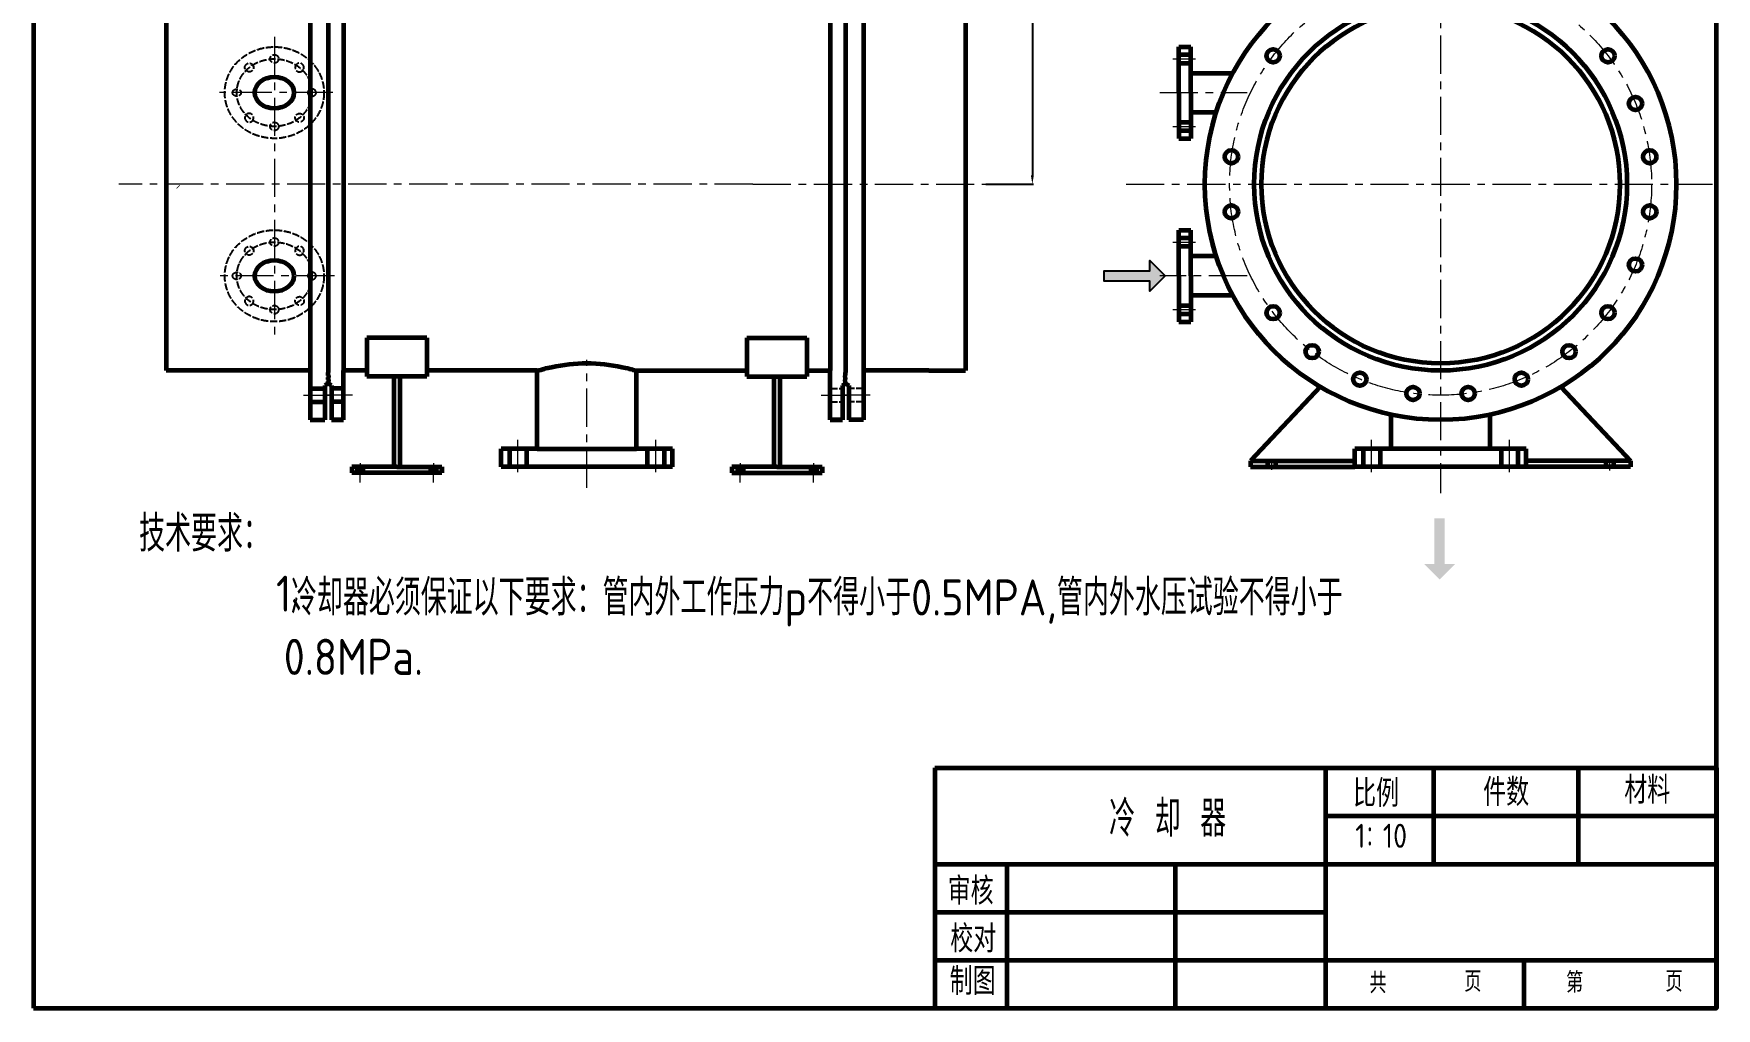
# Paper-space layout '冷却器总图' of a CAD drawing. Header units: millimetres. Extents: x 32 to 2831, y 35 to 4054.
# Drawn here: x 32 to 2831, y 35 to 1656 of the extents above; entities that cross this region are included whole.
import ezdxf

# ---------------------------------------------------------------- set-up
doc = ezdxf.new("R2010")
doc.units = ezdxf.units.MM
doc.header["$PDMODE"] = 35
doc.header["$PDSIZE"] = -0.5
doc.linetypes.add('ACAD_ISO02W100', pattern=[15, 12, -3])
doc.linetypes.add('CENTERX2', pattern=[101.6, 63.5, -12.7, 12.7, -12.7])
for name, color, linetype, lineweight in [('fuzhuxian2', 20, 'Continuous', 25), ('中心线．点画线', 6, 'CENTERX2', 20), ('粗实线', 250, 'Continuous', 60), ('细实线０.18', 5, 'Continuous', 18), ('虚小', 233, 'ACAD_ISO02W100', 25)]:
    doc.layers.add(name, color=color, linetype=linetype, lineweight=lineweight)
doc.styles.get("Standard").update_dxf_attribs({"font": 'txt', "bigfont": 'gbcbig.shx'})
doc.styles.add('国标文字-5', font='gbenor.shx', dxfattribs={"height": 5, "bigfont": 'gbcbig.shx'})
doc.styles.add('汉字', font='SIMFANG.TTF', dxfattribs={"width": 0.7})
doc.dimstyles.new('圆引出', dxfattribs={"dimtxt": 28, "dimasz": 15, "dimexe": 2, "dimexo": 0, "dimgap": 1, "dimtad": 1, "dimtoh": 1, "dimdec": 0, "dimtxsty": 'Standard', "dimcen": 2.5, "dimadec": 0, "dimazin": 0, "dimtfac": 1, "dimtdec": 0, "dimtofl": 0, "dimtmove": 0, "dimatfit": 2, "dimfxl": 1, "dimarcsym": 0})

# ---------------------------------------------------------------- blocks, each defined once
blk = doc.blocks.new('*U50')
h = blk.add_hatch(color=0)
h.set_gradient(color1=(0, 0, 255), rotation=180, tint=1)
h.paths.add_polyline_path([(0, 0), (-6.35, -6.35), (-6.35, -2.159), (-25.4, -2.159), (-25.4, 2.159), (-6.35, 2.159), (-6.35, 6.35)])
at = {"color": 0, "linetype": 'Continuous'}
blk.add_lwpolyline([(0, 0), (-6.35, -6.35), (-6.35, -2.159), (-25.4, -2.159), (-25.4, 2.159), (-6.35, 2.159), (-6.35, 6.35)], close=True, dxfattribs=at)
blk = doc.blocks.new('*D71')
at = {"layer": 'Defpoints', "color": 0}
for p in [(1695.7, 2345.7), (1616.2, 1405.7), (1693.6, 1405.7)]:
    blk.add_point(p, dxfattribs=at)
at = {"layer": '细实线０.18', "color": 0, "lineweight": -2}
for p, q in [((1695.7, 2345.7), (1691.6, 2345.7)), ((1693.6, 2330.7), (1693.6, 1420.7)), ((1616.2, 1405.7), (1695.6, 1405.7))]:
    blk.add_line(p, q, dxfattribs=at)
at = {"layer": '细实线０.18', "color": 0}
for points in [[(1691.1, 2330.7), (1696.1, 2330.7), (1693.6, 2345.7)], [(1691.1, 1420.7), (1696.1, 1420.7), (1693.6, 1405.7)]]:
    blk.add_solid(points, dxfattribs=at)
at = {"layer": '细实线０.18', "color": 0, "insert": (1678.6, 1861.4), "char_height": 28, "attachment_point": 5, "rotation": 90}
blk.add_mtext('940', dxfattribs=at)

psp = doc.layouts.new('冷却器总图')

# ---------------------------------------------------------------- hatches: boundary and pattern name
at = {"layer": 'fuzhuxian2'}
h = psp.add_hatch(color=256, dxfattribs=at)
h.set_gradient(color1=(240, 15, 53), one_color=1, tint=1)
h.paths.add_polyline_path([(2371.1, 748.3), (2345.7, 773.7), (2362.4, 773.7), (2362.4, 849.9), (2379.7, 849.9), (2379.7, 773.7), (2396.5, 773.7)])

# ---------------------------------------------------------------- linework, layer by layer
at = {"layer": '中心线．点画线'}
for p, q in [((2372.7, 3786.5), (2372.7, 892)), ((432.7, 1651.2), (432.7, 1144.8)), ((1927.4, 1614.3), (1965, 1614.3)), ((529.9, 1558.1), (341.4, 1558.1)), ((1905.4, 1558.1), (2050.8, 1558.1)), ((1927.4, 1501.9), (1965, 1501.9)), ((1228.6, 1405.7), (174.1, 1405.7)), ((1228.6, 1405.7), (1616.2, 1405.7)), ((1849.6, 1405.7), (2824.8, 1405.7)), ((1927.4, 1309.5), (1965, 1309.5)), ((532.9, 1253.3), (338.4, 1253.3)), ((2050.8, 1253.3), (1905.4, 1253.3)), ((1927.4, 1197.1), (1965, 1197.1)), ((952.5, 900.6), (952.5, 1113.4)), ((952.5, 900.6), (952.5, 1113.4)), ((481.1, 1054.7), (528.5, 1054.7)), ((562.9, 1054.7), (515.5, 1054.7)), ((1342.1, 1054.7), (1389.5, 1054.7)), ((1423.9, 1054.7), (1376.5, 1054.7)), ((837.9, 926.7), (837.9, 980.4)), ((1067.1, 926.7), (1067.1, 980.4)), ((2258, 926.7), (2258, 980.4)), ((2487.3, 926.7), (2487.3, 980.4)), ((575.3, 941.8), (575.3, 925.7)), ((575.3, 909.6), (575.3, 925.7)), ((697.2, 941.8), (697.2, 925.7)), ((697.2, 909.6), (697.2, 925.7)), ((1207.8, 941.8), (1207.8, 925.7)), ((1207.8, 909.6), (1207.8, 925.7)), ((1329.6, 941.8), (1329.6, 925.7)), ((1329.6, 909.6), (1329.6, 925.7)), ((2091.4, 948.7), (2091.4, 930.5)), ((2653.9, 947.7), (2653.9, 929.5))]:
    psp.add_line(p, q, dxfattribs=at)
psp.add_circle((2372.7, 1405.7), 351, dxfattribs=at)
at = {"layer": '粗实线'}
for p, q in [((252.5, 1715.7), (252.5, 1095.7)), ((492.5, 1715.7), (492.5, 1095.7)), ((522, 1719), (522, 1092.4)), ((547.5, 1715.7), (547.5, 1095.7)), ((1357.5, 1715.7), (1357.5, 1095.7)), ((1383, 1719), (1383, 1092.4)), ((1412.5, 1715.7), (1412.5, 1095.7)), ((1582.5, 1715.7), (1582.5, 1095.7)), ((1937.3, 1634.3), (1957.3, 1634.3)), ((1937.3, 1558.1), (1937.3, 1634.3)), ((1957.3, 1558.1), (1957.3, 1634.3)), ((1937.3, 1621.3), (1957.3, 1621.3)), ((1937.3, 1607.3), (1957.3, 1607.3)), ((1957.3, 1590.6), (2027, 1590.6)), ((1937.3, 1558.1), (1937.3, 1481.9)), ((1957.3, 1558.1), (1957.3, 1481.9)), ((1957.3, 1525.6), (1999.4, 1525.6)), ((1937.3, 1508.9), (1957.3, 1508.9)), ((1937.3, 1494.9), (1957.3, 1494.9)), ((1937.3, 1481.9), (1957.3, 1481.9)), ((273.2, 1400.7), (272.5, 1401.4)), ((1937.3, 1329.5), (1957.3, 1329.5)), ((1937.3, 1253.3), (1937.3, 1329.5)), ((1937.3, 1316.5), (1957.3, 1316.5)), ((1957.3, 1253.3), (1957.3, 1329.5)), ((1937.3, 1302.5), (1957.3, 1302.5)), ((1999.4, 1285.8), (1957.3, 1285.8)), ((1937.3, 1253.3), (1937.3, 1177.1)), ((1957.3, 1253.3), (1957.3, 1177.1)), ((1937.3, 1204.1), (1957.3, 1204.1)), ((2027, 1220.8), (1957.3, 1220.8)), ((1937.3, 1190.1), (1957.3, 1190.1)), ((1937.3, 1177.1), (1957.3, 1177.1)), ((686.3, 1150.1), (586.3, 1150.1)), ((586.3, 1150.1), (586.3, 1095.7)), ((686.3, 1150.1), (686.3, 1095.7)), ((1218.7, 1150.1), (1318.7, 1150.1)), ((1218.7, 1150.1), (1218.7, 1095.7)), ((1318.7, 1150.1), (1318.7, 1095.7)), ((383.8, 1095.7), (252.5, 1095.7)), ((420.3, 1095.7), (383.8, 1095.7)), ((492.5, 1095.7), (420.3, 1095.7)), ((492.5, 1095.7), (492.5, 1013.7)), ((522, 1087.6), (522, 1092.4)), ((551.5, 1095.7), (547.5, 1095.7)), ((547.5, 1013.7), (547.5, 1095.7)), ((586.3, 1095.7), (551.5, 1095.7)), ((586.3, 1095.7), (551.5, 1095.7)), ((586.3, 1095.7), (586.3, 1085.7)), ((686.3, 1095.7), (686.3, 1085.7)), ((870, 1095.7), (686.3, 1095.7)), ((756.7, 1095.7), (686.3, 1095.7)), ((810, 1095.7), (769.1, 1095.7)), ((870, 965.7), (870, 1095.7)), ((1035, 1095.7), (1193.2, 1095.7)), ((1035, 965.7), (1035, 1095.7)), ((1193.2, 1095.7), (1218.7, 1095.7)), ((1218.7, 1095.7), (1218.7, 1085.7)), ((1318.7, 1095.7), (1318.7, 1085.7)), ((1318.7, 1095.7), (1357.5, 1095.7)), ((1357.5, 1013.7), (1357.5, 1095.7)), ((1383, 1087.6), (1383, 1092.4)), ((1412.5, 1095.7), (1412.5, 1013.7)), ((1451.2, 1095.7), (1412.5, 1095.7)), ((1521.2, 1095.7), (1441.4, 1095.7)), ((1521.2, 1095.7), (1582.5, 1095.7)), ((492.5, 1065.7), (516.5, 1065.7)), ((522, 1074.3), (516.5, 1071)), ((516.5, 1071), (516.5, 1013.7)), ((522, 1081.1), (522, 1084.2)), ((522, 1074.3), (522, 1077.7)), ((527.5, 1071), (522, 1074.3)), ((527.5, 1071), (527.5, 1013.7)), ((547.5, 1065.7), (527.5, 1065.7)), ((686.3, 1085.7), (586.3, 1085.7)), ((631.3, 1085.7), (631.3, 935.7)), ((641.3, 1085.7), (641.3, 935.7)), ((1218.7, 1085.7), (1318.7, 1085.7)), ((1263.7, 1085.7), (1263.7, 935.7)), ((1273.7, 1085.7), (1273.7, 935.7)), ((1377.5, 1071), (1383, 1074.3)), ((1377.5, 1071), (1377.5, 1013.7)), ((1383, 1081.1), (1383, 1084.2)), ((1383, 1074.3), (1383, 1077.7)), ((1383, 1074.3), (1388.5, 1071)), ((1388.5, 1071), (1388.5, 1013.7)), ((2172.6, 1068.6), (2056.5, 945.7)), ((2572.7, 1068.6), (2688.8, 945.7)), ((492.5, 1043.7), (516.5, 1043.7)), ((547.5, 1043.7), (527.5, 1043.7)), ((492.5, 1013.7), (516.5, 1013.7)), ((547.5, 1013.7), (527.5, 1013.7)), ((527.5, 1013.7), (547.5, 1013.7)), ((1357.5, 1013.7), (1377.5, 1013.7)), ((1377.5, 1013.7), (1357.5, 1013.7)), ((1412.5, 1013.7), (1388.5, 1013.7)), ((2290.2, 965.7), (2290.2, 1022.5)), ((2290.2, 965.7), (2290.2, 1022.5)), ((2455.2, 965.7), (2455.2, 1022.5)), ((2455.2, 965.7), (2455.2, 1022.5)), ((870, 965.7), (810, 965.7)), ((810, 935.7), (810, 965.7)), ((823.9, 965.7), (823.9, 935.7)), ((851.9, 965.7), (851.9, 935.7)), ((870, 965.7), (1035, 965.7)), ((1095, 965.7), (1035, 965.7)), ((1053.1, 965.7), (1053.1, 935.7)), ((1081.1, 965.7), (1081.1, 935.7)), ((1095, 935.7), (1095, 965.7)), ((2515.2, 965.7), (2230.2, 965.7)), ((2230.2, 935.7), (2230.2, 965.7)), ((2515.2, 965.7), (2230.2, 965.7)), ((2230.2, 935.7), (2230.2, 965.7)), ((2244, 965.7), (2244, 935.7)), ((2244, 965.7), (2244, 935.7)), ((2272, 965.7), (2272, 935.7)), ((2272, 965.7), (2272, 935.7)), ((2473.3, 965.7), (2473.3, 935.7)), ((2473.3, 965.7), (2473.3, 935.7)), ((2501.3, 965.7), (2501.3, 935.7)), ((2501.3, 965.7), (2501.3, 935.7)), ((2515.2, 935.7), (2515.2, 965.7)), ((2515.2, 935.7), (2515.2, 965.7)), ((636.3, 935.7), (561.3, 935.7)), ((561.3, 935.7), (561.3, 925.7)), ((711.3, 925.7), (561.3, 925.7)), ((711.3, 925.7), (561.3, 925.7)), ((570.7, 935.7), (570.7, 925.7)), ((580, 935.7), (580, 925.7)), ((636.3, 935.7), (711.3, 935.7)), ((692.5, 935.7), (692.5, 925.7)), ((701.9, 935.7), (701.9, 925.7)), ((711.3, 935.7), (711.3, 925.7)), ((1095, 935.7), (810, 935.7)), ((1268.7, 935.7), (1193.7, 935.7)), ((1193.7, 935.7), (1193.7, 925.7)), ((1193.7, 925.7), (1343.7, 925.7)), ((1193.7, 925.7), (1343.7, 925.7)), ((1203.1, 935.7), (1203.1, 925.7)), ((1212.4, 935.7), (1212.4, 925.7)), ((1268.7, 935.7), (1343.7, 935.7)), ((1325, 935.7), (1325, 925.7)), ((1334.3, 935.7), (1334.3, 925.7)), ((1343.7, 935.7), (1343.7, 925.7)), ((2056.5, 945.7), (2230.2, 945.7)), ((2056.5, 945.7), (2056.5, 935.7)), ((2056.5, 935.7), (2230.2, 935.7)), ((2056.5, 935.7), (2230.2, 935.7)), ((2056.5, 935.7), (2230.2, 935.7)), ((2056.5, 935.7), (2230.2, 935.7)), ((2084.9, 945.7), (2084.9, 935.7)), ((2097.9, 945.7), (2097.9, 935.7)), ((2515.2, 935.7), (2230.2, 935.7)), ((2515.2, 935.7), (2230.2, 935.7)), ((2515.2, 935.7), (2230.2, 935.7)), ((2515.2, 935.7), (2230.2, 935.7)), ((2515.2, 935.7), (2230.2, 935.7)), ((2688.8, 945.7), (2515.2, 945.7)), ((2688.8, 935.7), (2515.2, 935.7)), ((2688.8, 935.7), (2515.2, 935.7)), ((2688.8, 935.7), (2515.2, 935.7)), ((2688.8, 935.7), (2515.2, 935.7)), ((2647.4, 945.7), (2647.4, 935.7)), ((2660.4, 945.7), (2660.4, 935.7)), ((2688.8, 945.7), (2688.8, 935.7)), ((1531.4, 434.8), (2831.4, 434.8)), ((1531.4, 434.8), (1531.4, 34.8)), ((2181.4, 434.8), (2181.4, 34.8)), ((2361, 434.8), (2361, 274.8)), ((2601.4, 434.8), (2601.4, 274.8)), ((2831.4, 434.8), (2831.4, 34.8)), ((2181.4, 354.8), (2831.4, 354.8)), ((1531.4, 274.8), (2831.4, 274.8)), ((1651.4, 274.8), (1651.4, 34.8)), ((1931.4, 274.8), (1931.4, 34.8)), ((1531.4, 194.8), (2181.4, 194.8)), ((1531.4, 114.8), (2831.4, 114.8)), ((2511.4, 114.8), (2511.4, 34.8)), ((1531.4, 34.8), (2831.4, 34.8))]:
    psp.add_line(p, q, dxfattribs=at)
psp.add_lwpolyline([(32.3, 34.8), (2831.4, 34.8), (2831.4, 4053.8), (32.3, 4053.8)], close=True, dxfattribs=at)
for centre, radius in [((2372.7, 1405.7), 392), ((2372.7, 1405.7), 310), ((2372.7, 1405.7), 298), ((2094.2, 1619.4), 11), ((2651.1, 1619.4), 11), ((2696.9, 1540), 11), ((2024.7, 1451.5), 11), ((2720.6, 1451.5), 11), ((2024.7, 1359.9), 11), ((2720.6, 1359.9), 11), ((2696.9, 1271.4), 11), ((2094.2, 1192), 11), ((2651.1, 1192), 11), ((2159, 1127.2), 11), ((2586.3, 1127.2), 11), ((2238.3, 1081.4), 11), ((2507, 1081.4), 11), ((2326.8, 1057.7), 11), ((2418.5, 1057.7), 11)]:
    psp.add_circle(centre, radius, dxfattribs=at)
for centre, start, end in [((521.7, 1085.9), 279.9255, 80.0745), ((521.7, 1079.4), 279.9255, 80.0745), ((1383.3, 1085.9), 99.9255, 260.0745), ((1383.3, 1079.4), 99.9255, 260.0745)]:
    psp.add_arc(centre, 1.74, start, end, dxfattribs=at)
for centre in [(432.7, 1558.1), (432.7, 1253.3)]:
    psp.add_ellipse(centre, major_axis=(32.5, 0), ratio=0.805029, dxfattribs=at)
psp.add_spline([(870, 1095.7), (894.1, 1101.6), (952.5, 1108.1), (1010.9, 1101.6), (1035, 1095.7)], degree=3, dxfattribs=at)
at = {"layer": '虚小'}
for p, q in [((1357.5, 1065.7), (1377.5, 1065.7)), ((1412.5, 1065.7), (1388.5, 1065.7)), ((1357.5, 1043.7), (1377.5, 1043.7)), ((1412.5, 1043.7), (1388.5, 1043.7))]:
    psp.add_line(p, q, dxfattribs=at)
for centre in [(432.7, 1614.3), (432.7, 1501.9), (432.7, 1309.5), (432.7, 1197.1)]:
    psp.add_circle(centre, 7, dxfattribs=at)
for centre, major_axis, ratio in [((390.9, 1599.9), (1.54, 7.09), 0.996304), ((370.2, 1558.1), (-7, 0), 0.864496), ((474.6, 1516.3), (-1.54, -7.09), 0.996304), ((390.9, 1295.1), (1.54, 7.09), 0.996304), ((370.2, 1253.3), (-7, 0), 0.864496), ((474.6, 1211.5), (-1.54, -7.09), 0.996304)]:
    psp.add_ellipse(centre, major_axis=major_axis, ratio=ratio, dxfattribs=at)
at = {"layer": '虚小', "extrusion": (0, 0, -1)}
for centre, major_axis, ratio in [((474.6, 1599.9), (-1.54, 7.09), 0.996304), ((495.2, 1558.1), (7, 0), 0.864496), ((390.9, 1516.3), (1.54, -7.09), 0.996304), ((474.6, 1295.1), (-1.54, 7.09), 0.996304), ((495.2, 1253.3), (7, 0), 0.864496), ((390.9, 1211.5), (1.54, -7.09), 0.996304)]:
    psp.add_ellipse(centre, major_axis=major_axis, ratio=ratio, dxfattribs=at)
at = {"layer": '虚小'}
for points, knots in [([(515.2, 1558.1), (515.2, 1561.2), (515, 1564.4), (514.1, 1571.6), (513.1, 1575.7), (510.6, 1583.7), (509, 1587.5), (505.3, 1594.7), (503.2, 1598.1), (498.5, 1604.4), (495.9, 1607.3), (490.5, 1612.7), (487.6, 1615.2), (481.7, 1619.6), (478.6, 1621.6), (470.5, 1626.1), (465.4, 1628.3), (455.1, 1631.6), (449.8, 1632.8), (439.2, 1634.2), (433.9, 1634.4), (423.2, 1633.9), (417.9, 1633.2), (407.4, 1630.8), (402.2, 1629.1), (392.1, 1624.7), (387.2, 1622), (378.8, 1616.1), (375.2, 1613.1), (368.6, 1606.4), (365.5, 1602.6), (360, 1594.5), (357.6, 1590.1), (354.1, 1581.6), (352.8, 1577.6), (351, 1569.4), (350.4, 1565.1), (350.1, 1556.7), (350.3, 1552.4), (351.5, 1544), (352.5, 1539.9), (355, 1532), (356.7, 1528.2), (360.4, 1521), (362.6, 1517.6), (367.4, 1511.3), (370, 1508.4), (375.4, 1503), (378.3, 1500.6), (384.4, 1496.2), (387.5, 1494.2), (395.6, 1489.8), (400.7, 1487.7), (411.1, 1484.4), (416.4, 1483.3), (427.1, 1482), (432.5, 1481.8), (443.2, 1482.4), (448.6, 1483.2), (459.1, 1485.7), (464.3, 1487.5), (474.4, 1492.1), (479.3, 1494.9), (487.6, 1500.9), (491.1, 1504), (497.7, 1510.7), (500.7, 1514.5), (506, 1522.7), (508.3, 1527.1), (511.7, 1535.6), (512.9, 1539.6), (514.6, 1547.8), (515.1, 1552), (515.2, 1556.9), (515.2, 1557.5), (515.2, 1558.1)], [0, 0, 0, 0, 0.106364, 0.106364, 0.249972, 0.249972, 0.39358, 0.39358, 0.537188, 0.537188, 0.680796, 0.680796, 0.824404, 0.824404, 0.968012, 0.968012, 1.188151, 1.188151, 1.408289, 1.408289, 1.628428, 1.628428, 1.848566, 1.848566, 2.068705, 2.068705, 2.288844, 2.288844, 2.466433, 2.466433, 2.644022, 2.644022, 2.821611, 2.821611, 2.965753, 2.965753, 3.109895, 3.109895, 3.254037, 3.254037, 3.398179, 3.398179, 3.542321, 3.542321, 3.686463, 3.686463, 3.830605, 3.830605, 3.974747, 3.974747, 4.118889, 4.118889, 4.340257, 4.340257, 4.561624, 4.561624, 4.782992, 4.782992, 5.004359, 5.004359, 5.225727, 5.225727, 5.447095, 5.447095, 5.622935, 5.622935, 5.798775, 5.798775, 5.974615, 5.974615, 6.11848, 6.11848, 6.262345, 6.262345, 6.283185, 6.283185, 6.283185, 6.283185]), ([(495.2, 1558.1), (495.2, 1560.4), (495.1, 1562.6), (494.5, 1567.1), (494, 1569.3), (492.3, 1575.9), (490.5, 1580.1), (487.2, 1585.8), (486.1, 1587.6), (483.4, 1591.3), (481.7, 1593.2), (478.3, 1596.7), (476.5, 1598.4), (469.9, 1603.7), (464.7, 1606.7), (456.1, 1610.3), (452.9, 1611.4), (447, 1612.9), (444.4, 1613.4), (439.1, 1614), (436.4, 1614.2), (430.4, 1614.3), (427.1, 1614.1), (421.2, 1613.4), (418.6, 1612.9), (413.5, 1611.6), (411, 1610.9), (402.4, 1607.6), (396.5, 1604.4), (388.4, 1598), (385.9, 1595.5), (381.7, 1590.8), (380, 1588.6), (377, 1583.8), (375.7, 1581.4), (374, 1577.4), (373.4, 1576), (372.5, 1573.1), (372, 1571.7), (371.4, 1569), (371.1, 1567.7), (370.7, 1565.1), (370.5, 1563.8), (370.3, 1560.9), (370.2, 1559.3), (370.2, 1555.4), (370.4, 1553.1), (371.1, 1548.6), (371.5, 1546.4), (373.4, 1539.8), (375.2, 1535.6), (378.6, 1529.8), (379.8, 1528.1), (382.3, 1524.7), (383.7, 1523.1), (388.6, 1517.9), (392.5, 1514.7), (399.4, 1510.4), (402.2, 1508.9), (407.5, 1506.6), (410, 1505.7), (414.9, 1504.2), (417.4, 1503.6), (427, 1501.8), (434.2, 1501.6), (444.1, 1502.8), (446.9, 1503.3), (452.3, 1504.7), (455, 1505.5), (463.8, 1508.9), (469.6, 1512.2), (478, 1519), (480.9, 1522), (484.7, 1526.8), (485.9, 1528.5), (488.3, 1532.1), (489.4, 1534.1), (491.2, 1538.1), (492, 1540.1), (493.2, 1543.6), (493.6, 1545.2), (494.8, 1550.5), (495.2, 1554.3), (495.2, 1558.1)], [0, 0, 0, 0, 0.106695, 0.106695, 0.213389, 0.213389, 0.432551, 0.432551, 0.5349, 0.5349, 0.659349, 0.659349, 0.783799, 0.783799, 1.092458, 1.092458, 1.270745, 1.270745, 1.411808, 1.411808, 1.552872, 1.552872, 1.728868, 1.728868, 1.867019, 1.867019, 2.00517, 2.00517, 2.351056, 2.351056, 2.529827, 2.529827, 2.667039, 2.667039, 2.804251, 2.804251, 2.876285, 2.876285, 2.94832, 2.94832, 3.010193, 3.010193, 3.072067, 3.072067, 3.148434, 3.148434, 3.256528, 3.256528, 3.364622, 3.364622, 3.584168, 3.584168, 3.68894, 3.68894, 3.793713, 3.793713, 4.048624, 4.048624, 4.213362, 4.213362, 4.349878, 4.349878, 4.486394, 4.486394, 4.863834, 4.863834, 5.012677, 5.012677, 5.16152, 5.16152, 5.504346, 5.504346, 5.711091, 5.711091, 5.812119, 5.812119, 5.923913, 5.923913, 6.024875, 6.024875, 6.104201, 6.104201, 6.283185, 6.283185, 6.283185, 6.283185]), ([(515.2, 1253.3), (515.2, 1256.4), (515, 1259.6), (514.1, 1266.8), (513.1, 1270.9), (510.6, 1278.8), (509, 1282.6), (505.3, 1289.9), (503.2, 1293.3), (498.5, 1299.6), (495.9, 1302.5), (490.5, 1307.9), (487.6, 1310.4), (481.7, 1314.8), (478.6, 1316.8), (470.5, 1321.3), (465.4, 1323.5), (455.1, 1326.8), (449.8, 1328), (439.2, 1329.4), (433.9, 1329.6), (423.2, 1329.1), (417.9, 1328.4), (407.4, 1326), (402.2, 1324.3), (392.1, 1319.9), (387.2, 1317.2), (378.8, 1311.3), (375.2, 1308.3), (368.6, 1301.5), (365.5, 1297.8), (360, 1289.7), (357.6, 1285.3), (354.1, 1276.7), (352.8, 1272.8), (351, 1264.5), (350.4, 1260.3), (350.1, 1251.9), (350.3, 1247.6), (351.5, 1239.2), (352.5, 1235.1), (355, 1227.2), (356.7, 1223.4), (360.4, 1216.2), (362.6, 1212.8), (367.4, 1206.5), (370, 1203.6), (375.4, 1198.2), (378.3, 1195.8), (384.4, 1191.4), (387.5, 1189.4), (395.6, 1185), (400.7, 1182.9), (411.1, 1179.6), (416.4, 1178.5), (427.1, 1177.1), (432.5, 1177), (443.2, 1177.6), (448.6, 1178.4), (459.1, 1180.9), (464.3, 1182.7), (474.4, 1187.3), (479.3, 1190.1), (487.6, 1196.1), (491.1, 1199.2), (497.7, 1205.9), (500.7, 1209.7), (506, 1217.8), (508.3, 1222.3), (511.7, 1230.8), (512.9, 1234.8), (514.6, 1243), (515.1, 1247.2), (515.2, 1252.1), (515.2, 1252.7), (515.2, 1253.3)], [0, 0, 0, 0, 0.106364, 0.106364, 0.249972, 0.249972, 0.39358, 0.39358, 0.537188, 0.537188, 0.680796, 0.680796, 0.824404, 0.824404, 0.968012, 0.968012, 1.188151, 1.188151, 1.408289, 1.408289, 1.628428, 1.628428, 1.848566, 1.848566, 2.068705, 2.068705, 2.288844, 2.288844, 2.466433, 2.466433, 2.644022, 2.644022, 2.821611, 2.821611, 2.965753, 2.965753, 3.109895, 3.109895, 3.254037, 3.254037, 3.398179, 3.398179, 3.542321, 3.542321, 3.686463, 3.686463, 3.830605, 3.830605, 3.974747, 3.974747, 4.118889, 4.118889, 4.340257, 4.340257, 4.561624, 4.561624, 4.782992, 4.782992, 5.004359, 5.004359, 5.225727, 5.225727, 5.447095, 5.447095, 5.622935, 5.622935, 5.798775, 5.798775, 5.974615, 5.974615, 6.11848, 6.11848, 6.262345, 6.262345, 6.283185, 6.283185, 6.283185, 6.283185]), ([(495.2, 1253.3), (495.2, 1255.5), (495.1, 1257.8), (494.5, 1262.3), (494, 1264.5), (492.3, 1271.1), (490.5, 1275.3), (487.2, 1281), (486.1, 1282.8), (483.4, 1286.4), (481.7, 1288.3), (478.3, 1291.9), (476.5, 1293.6), (469.9, 1298.9), (464.7, 1301.9), (456.1, 1305.5), (452.9, 1306.6), (447, 1308), (444.4, 1308.5), (439.1, 1309.2), (436.4, 1309.4), (430.4, 1309.5), (427.1, 1309.3), (421.2, 1308.6), (418.6, 1308.1), (413.5, 1306.8), (411, 1306.1), (402.4, 1302.8), (396.5, 1299.6), (388.4, 1293.2), (385.9, 1290.7), (381.7, 1286), (380, 1283.7), (377, 1279), (375.7, 1276.5), (374, 1272.6), (373.4, 1271.2), (372.5, 1268.3), (372, 1266.9), (371.4, 1264.1), (371.1, 1262.9), (370.7, 1260.3), (370.5, 1259), (370.3, 1256.1), (370.2, 1254.5), (370.2, 1250.6), (370.4, 1248.3), (371.1, 1243.8), (371.5, 1241.6), (373.4, 1234.9), (375.2, 1230.7), (378.6, 1225), (379.8, 1223.3), (382.3, 1219.9), (383.7, 1218.3), (388.6, 1213.1), (392.5, 1209.9), (399.4, 1205.6), (402.2, 1204.1), (407.5, 1201.8), (410, 1200.9), (414.9, 1199.4), (417.4, 1198.8), (427, 1197), (434.2, 1196.8), (444.1, 1198), (446.9, 1198.5), (452.3, 1199.9), (455, 1200.7), (463.8, 1204.1), (469.6, 1207.4), (478, 1214.2), (480.9, 1217.1), (484.7, 1222), (485.9, 1223.6), (488.3, 1227.3), (489.4, 1229.3), (491.2, 1233.3), (492, 1235.3), (493.2, 1238.8), (493.6, 1240.4), (494.8, 1245.7), (495.2, 1249.5), (495.2, 1253.3)], [0, 0, 0, 0, 0.106695, 0.106695, 0.213389, 0.213389, 0.432551, 0.432551, 0.5349, 0.5349, 0.659349, 0.659349, 0.783799, 0.783799, 1.092458, 1.092458, 1.270745, 1.270745, 1.411808, 1.411808, 1.552872, 1.552872, 1.728868, 1.728868, 1.867019, 1.867019, 2.00517, 2.00517, 2.351056, 2.351056, 2.529827, 2.529827, 2.667039, 2.667039, 2.804251, 2.804251, 2.876285, 2.876285, 2.94832, 2.94832, 3.010193, 3.010193, 3.072067, 3.072067, 3.148434, 3.148434, 3.256528, 3.256528, 3.364622, 3.364622, 3.584168, 3.584168, 3.68894, 3.68894, 3.793713, 3.793713, 4.048624, 4.048624, 4.213362, 4.213362, 4.349878, 4.349878, 4.486394, 4.486394, 4.863834, 4.863834, 5.012677, 5.012677, 5.16152, 5.16152, 5.504346, 5.504346, 5.711091, 5.711091, 5.812119, 5.812119, 5.923913, 5.923913, 6.024875, 6.024875, 6.104201, 6.104201, 6.283185, 6.283185, 6.283185, 6.283185])]:
    psp.add_open_spline(points, degree=3, knots=knots, dxfattribs=at)

# ---------------------------------------------------------------- block references
at = {"layer": 'fuzhuxian2', "xscale": 4, "yscale": 4, "zscale": 4}
psp.add_blockref('*U50', (1914.4, 1253.3), dxfattribs=at)

# ---------------------------------------------------------------- texts
at = {"layer": '细实线０.18', "style": '国标文字-5'}
for s, p in [('    冷却器必须保证以下要求：管内外工作压力p不得小于0.5MPA,管内外水压试验不得小于', (330.1, 688.4)), ('0.8MPa.', (448.3, 589.5))]:
    psp.add_text(s, height=60, dxfattribs=at).set_placement(p)
at = {"layer": '细实线０.18', "style": '汉字', "width": 0.7}
for s, height, p in [('件数', 40, (2443.5, 375.9)), ('材料', 40, (2678.3, 379.6)), ('比例', 40, (2227.2, 374.1)), ('审核', 40, (1552.7, 211.7)), ('校对', 40, (1557.1, 132.1)), ('制图', 40, (1556.2, 61.5)), ('共', 30, (2254.2, 63.2)), ('页', 30, (2412.1, 65.6)), ('第', 30, (2581.4, 64.2)), ('页', 30, (2746.7, 65.7))]:
    psp.add_text(s, height=height, dxfattribs=at).set_placement(p)
at = {"layer": '细实线０.18', "attachment_point": 1, "style": '国标文字-5'}
for s, insert, char_height, width in [('技术要求：\\P       1、', (207.7, 854.6), 60, 519.638), ('冷 却 器', (1821.3, 380.4), 60, 519.638), ('1：10', (2230.7, 341.8), 40, 135.427)]:
    psp.add_mtext(s, dxfattribs=dict(at, insert=insert, char_height=char_height, width=width))

# ---------------------------------------------------------------- dimensions: what is measured, and where the dimension line sits
at = {"layer": '细实线０.18'}
dim = psp.add_linear_dim(base=(1693.6, 1405.7), p1=(1695.7, 2345.7), p2=(1616.2, 1405.7), angle=90, dimstyle='圆引出', dxfattribs=at)
dim.commit()
dim.dimension.update_dxf_attribs({"geometry": '*D71', "text_midpoint": (1693.6, 1861.4), "dimtype": 160})

doc.saveas('drawing.dxf')
